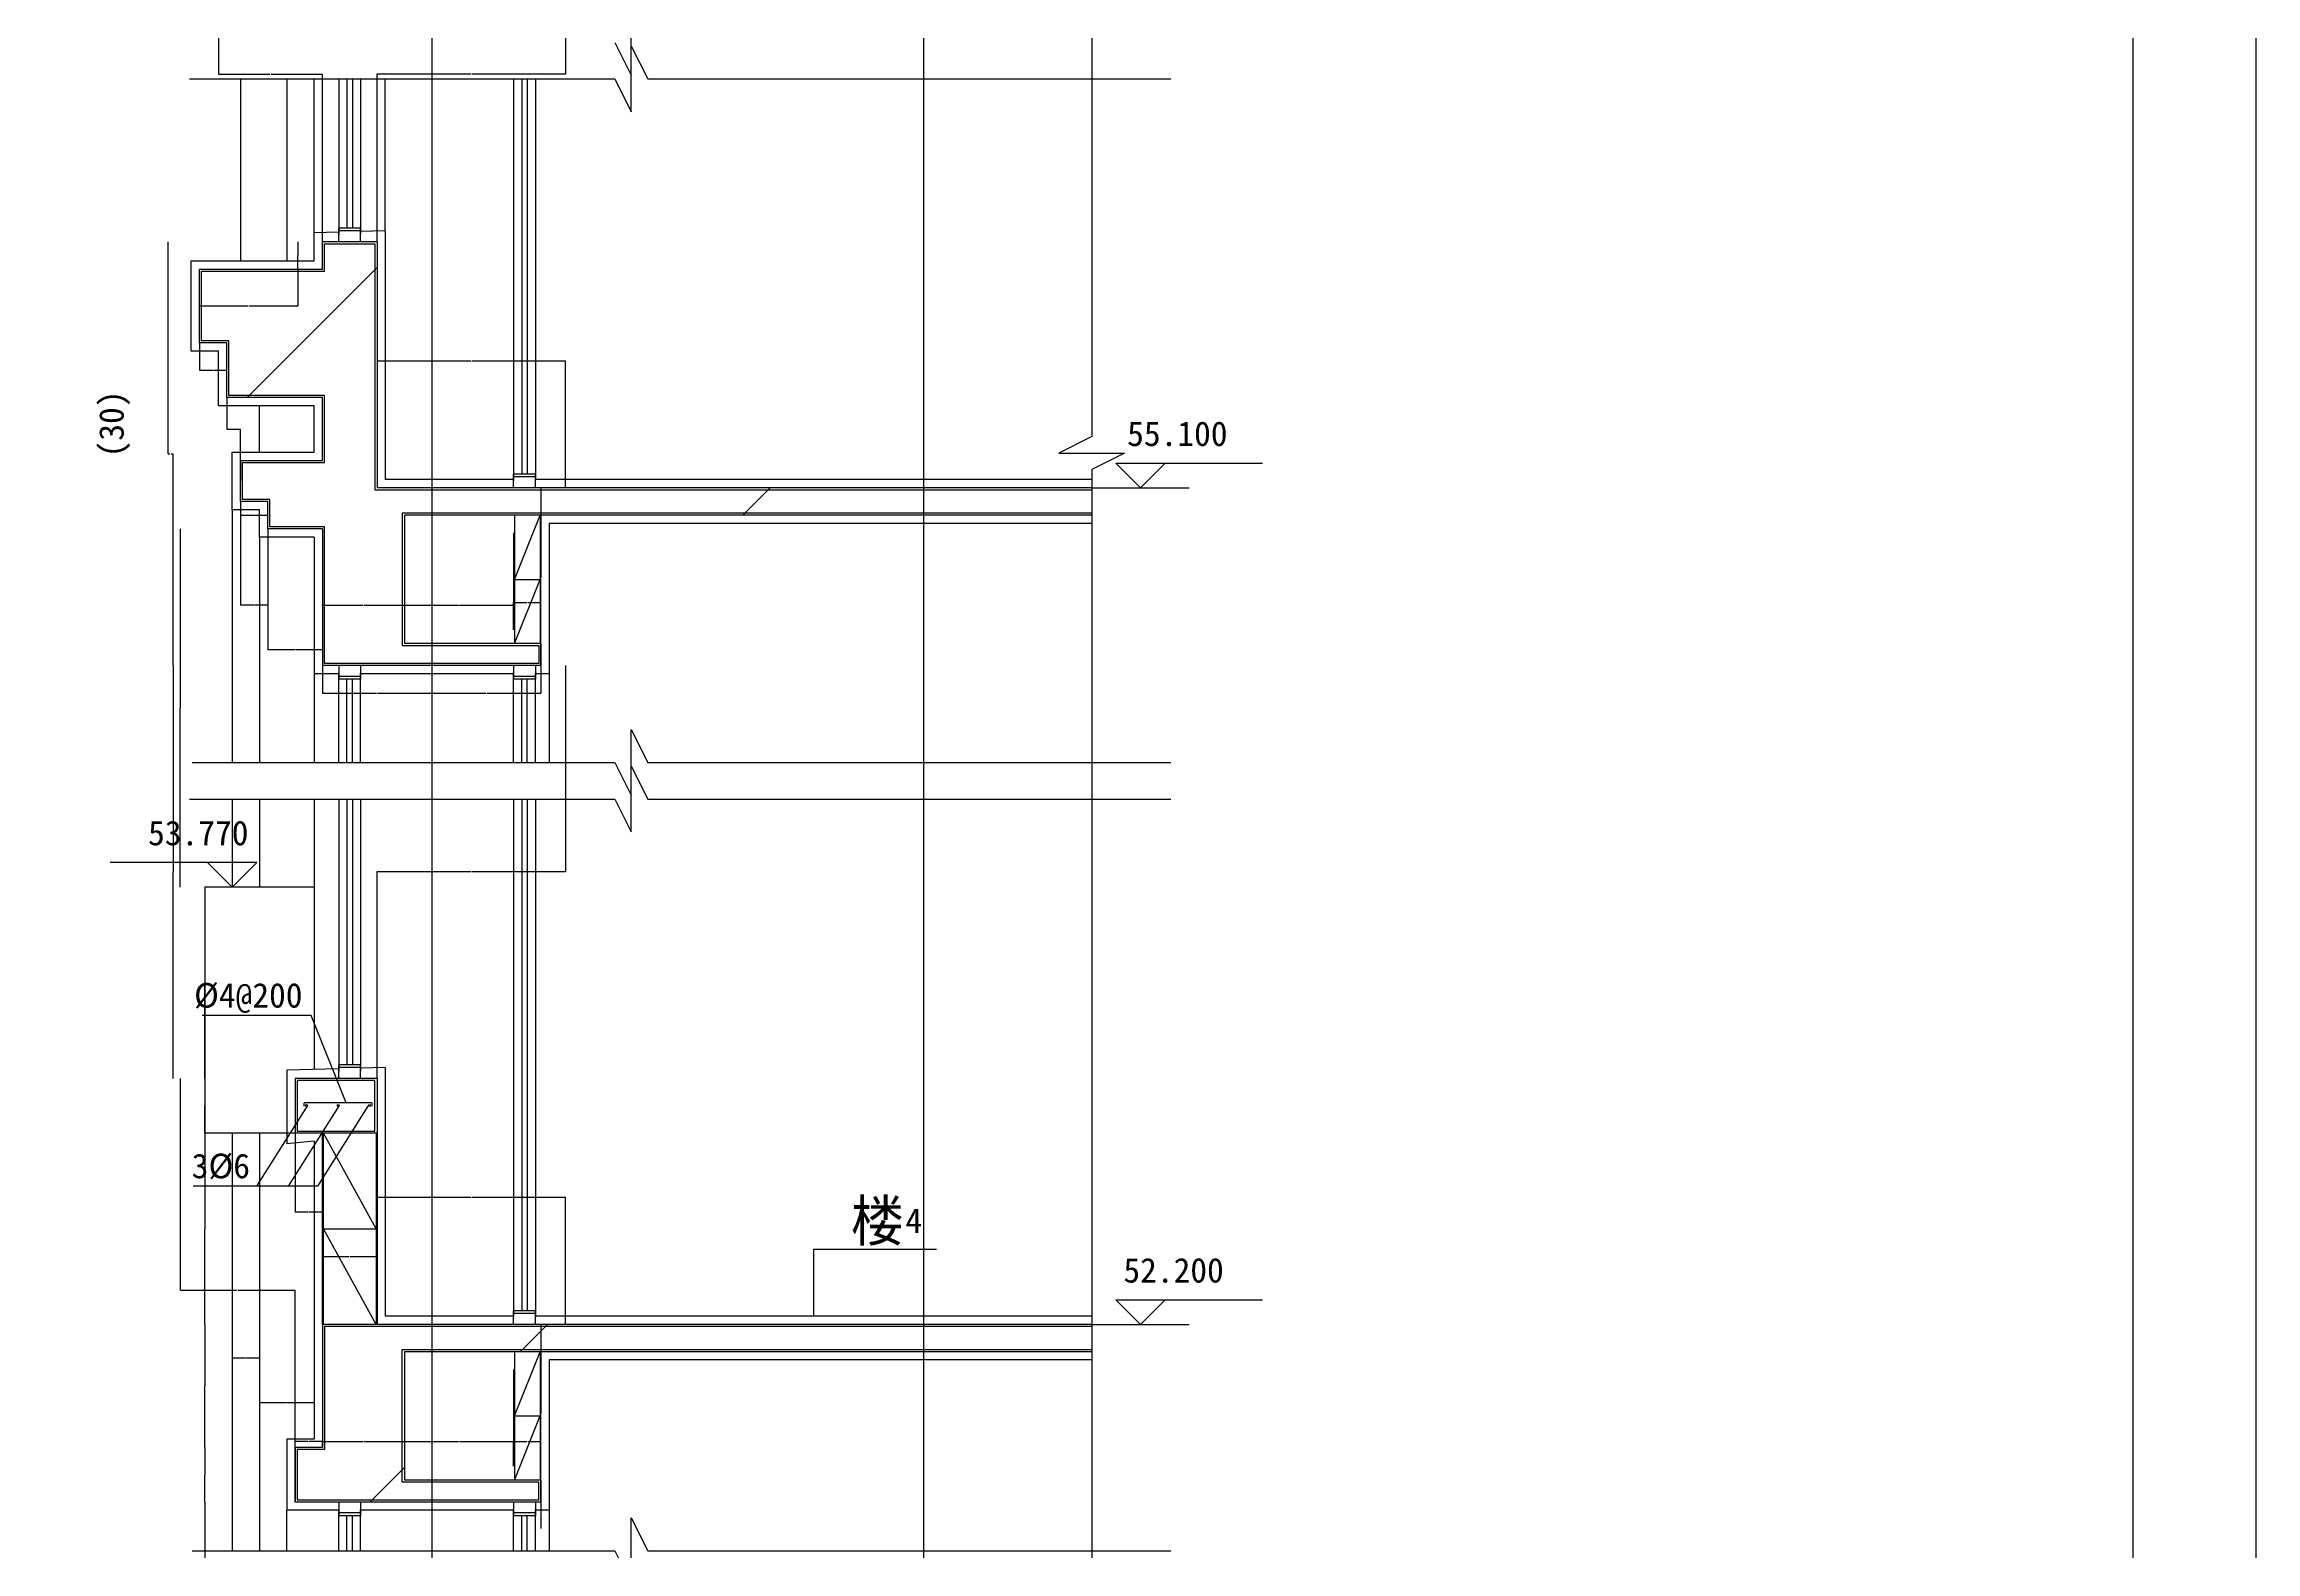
# Model space of a CAD drawing. Header units: metres. Extents: x -1000 to 40857, y 0 to 23917.
# Drawn here: x 32762 to 40857, y 11321 to 16837 of the extents above; entities that cross this region are included whole.
import ezdxf

# ---------------------------------------------------------------- set-up
doc = ezdxf.new("R2010")
doc.units = ezdxf.units.M
for name, color, linetype in [('HA', 43, 'Continuous'), ('PL', 4, 'Continuous'), ('PUB_DIM', 3, 'Continuous'), ('PUB_TEXT', 142, 'Continuous'), ('PUB_WALL', 255, 'Continuous'), ('STAIR', 2, 'Continuous'), ('WALL', 7, 'Continuous')]:
    doc.layers.add(name, color=color, linetype=linetype)
doc.dimstyles.get("Standard").update_dxf_attribs({"dimtxt": 2.5, "dimasz": 2.5, "dimexe": 1.25, "dimexo": 0.625, "dimtad": 1, "dimcen": 2.5, "dimazin": 3, "dimtfac": 1, "dimtmove": 0, "dimatfit": 3})
pattern_1 = [(45, (0, 0), (-1122.53, 1122.53), [])]

# ---------------------------------------------------------------- blocks, each defined once
blk = doc.blocks.new('*D187')
for p, q in [((33400.09, 17341.4), (33400.09, 16727.59)), ((33400.34, 16727.59), (33588.09, 16727.59)), ((33592.09, 16727.59), (33779.84, 16727.59)), ((33780.09, 16113.79), (33780.09, 16727.59))]:
    blk.add_line(p, q)
at = {"layer": 'Defpoints'}
for p in [(33400.09, 17341.4), (33400.09, 16727.59), (33780.09, 16113.79)]:
    blk.add_point(p, dxfattribs=at)
at = {"insert": (33590.09, 16727.59), "char_height": 1, "attachment_point": 5}
blk.add_mtext('1350', dxfattribs=at)
blk = doc.blocks.new('*D188')
for p, q in [((33690.09, 16113.79), (33690.09, 16063.79)), ((33689.84, 16063.79), (33689.59, 16063.79)), ((33690.09, 16013.79), (33690.09, 16063.79)), ((33690.09, 16063.79), (33690.09, 16063.79)), ((33690.34, 16063.79), (33690.59, 16063.79))]:
    blk.add_line(p, q)
at = {"layer": 'Defpoints'}
for p in [(33690.09, 16113.79), (33690.09, 16063.79), (33690.09, 16013.79)]:
    blk.add_point(p, dxfattribs=at)
at = {"insert": (33690.09, 16064.915), "char_height": 1, "attachment_point": 5}
blk.add_mtext('0', dxfattribs=at)
blk = doc.blocks.new('*D189')
for p, q in [((33690.09, 16013.79), (33690.09, 15878.79)), ((33508.59, 15878.79), (33329.84, 15878.79)), ((33330.09, 15743.79), (33330.09, 15878.79)), ((33690.34, 15878.79), (33511.59, 15878.79))]:
    blk.add_line(p, q)
at = {"layer": 'Defpoints'}
for p in [(33690.09, 16013.79), (33690.09, 15878.79), (33330.09, 15743.79)]:
    blk.add_point(p, dxfattribs=at)
at = {"insert": (33510.09, 15878.79), "char_height": 1, "attachment_point": 5}
blk.add_mtext('360', dxfattribs=at)
blk = doc.blocks.new('*D190')
for p, q in [((33330.09, 15743.79), (33330.09, 15643.79)), ((33330.34, 15643.79), (33378.59, 15643.79)), ((33381.59, 15643.79), (33429.84, 15643.79)), ((33430.09, 15543.79), (33430.09, 15643.79))]:
    blk.add_line(p, q)
at = {"layer": 'Defpoints'}
for p in [(33330.09, 15743.79), (33330.09, 15643.79), (33430.09, 15543.79)]:
    blk.add_point(p, dxfattribs=at)
at = {"insert": (33380.09, 15643.79), "char_height": 1, "attachment_point": 5}
blk.add_mtext('100', dxfattribs=at)
blk = doc.blocks.new('*D191')
for p, q in [((33430.09, 15543.79), (33430.09, 15428.79)), ((33430.34, 15428.79), (33454.09, 15428.79)), ((33456.09, 15428.79), (33479.84, 15428.79)), ((33480.09, 15313.79), (33480.09, 15428.79))]:
    blk.add_line(p, q)
at = {"layer": 'Defpoints'}
for p in [(33430.09, 15543.79), (33430.09, 15428.79), (33480.09, 15313.79)]:
    blk.add_point(p, dxfattribs=at)
at = {"insert": (33455.09, 15428.79), "char_height": 1, "attachment_point": 5}
blk.add_mtext('50', dxfattribs=at)
blk = doc.blocks.new('*D192')
for p, q in [((33480.09, 15313.79), (33480.09, 15238.79)), ((33479.84, 15238.79), (33479.59, 15238.79)), ((33480.09, 15163.79), (33480.09, 15238.79)), ((33480.09, 15238.79), (33480.09, 15238.79)), ((33480.34, 15238.79), (33480.59, 15238.79))]:
    blk.add_line(p, q)
at = {"layer": 'Defpoints'}
for p in [(33480.09, 15313.79), (33480.09, 15238.79), (33480.09, 15163.79)]:
    blk.add_point(p, dxfattribs=at)
at = {"insert": (33480.09, 15239.915), "char_height": 1, "attachment_point": 5}
blk.add_mtext('0', dxfattribs=at)
blk = doc.blocks.new('*D193')
for p, q in [((33480.09, 15163.79), (33480.09, 15113.79)), ((33480.34, 15113.79), (33528.59, 15113.79)), ((33531.59, 15113.79), (33579.84, 15113.79)), ((33580.09, 15063.79), (33580.09, 15113.79))]:
    blk.add_line(p, q)
at = {"layer": 'Defpoints'}
for p in [(33480.09, 15163.79), (33480.09, 15113.79), (33580.09, 15063.79)]:
    blk.add_point(p, dxfattribs=at)
at = {"insert": (33530.09, 15113.79), "char_height": 1, "attachment_point": 5}
blk.add_mtext('100', dxfattribs=at)
blk = doc.blocks.new('*D194')
for p, q in [((34580.09, 15213.79), (34580.09, 14886.43)), ((34579.84, 14886.43), (34579.59, 14886.43)), ((34580.09, 14563.79), (34580.09, 14886.43)), ((34580.09, 14886.43), (34580.09, 14886.43)), ((34580.34, 14886.43), (34580.59, 14886.43))]:
    blk.add_line(p, q)
at = {"layer": 'Defpoints'}
for p in [(34580.09, 15213.79), (34580.09, 14886.43), (34580.09, 14563.79)]:
    blk.add_point(p, dxfattribs=at)
at = {"insert": (34580.09, 14887.555), "char_height": 1, "attachment_point": 5}
blk.add_mtext('0', dxfattribs=at)
blk = doc.blocks.new('*D195')
for p, q in [((33580.09, 15063.79), (33580.09, 14621.39)), ((33780.09, 15063.79), (33780.09, 14621.39)), ((33678.59, 14621.39), (33579.84, 14621.39)), ((33780.34, 14621.39), (33681.59, 14621.39))]:
    blk.add_line(p, q)
at = {"layer": 'Defpoints'}
for p in [(33580.09, 15063.79), (33780.09, 15063.79), (33780.09, 14621.39)]:
    blk.add_point(p, dxfattribs=at)
at = {"insert": (33680.09, 14621.39), "char_height": 1, "attachment_point": 5}
blk.add_mtext('200', dxfattribs=at)
blk = doc.blocks.new('*D196')
for p, q in [((33480.09, 15163.79), (33480.09, 14784.79)), ((33580.09, 15063.79), (33580.09, 14784.79)), ((33528.59, 14784.79), (33479.84, 14784.79)), ((33580.34, 14784.79), (33531.59, 14784.79))]:
    blk.add_line(p, q)
at = {"layer": 'Defpoints'}
for p in [(33480.09, 15163.79), (33580.09, 15063.79), (33580.09, 14784.79)]:
    blk.add_point(p, dxfattribs=at)
at = {"insert": (33530.09, 14784.79), "char_height": 1, "attachment_point": 5}
blk.add_mtext('100', dxfattribs=at)
blk = doc.blocks.new('*D197')
for p, q in [((33780.09, 15063.79), (33780.09, 14784.79)), ((34080.09, 15063.79), (34080.09, 14784.79)), ((33780.34, 14784.79), (33928.59, 14784.79)), ((33931.59, 14784.79), (34079.84, 14784.79))]:
    blk.add_line(p, q)
at = {"layer": 'Defpoints'}
for p in [(33780.09, 15063.79), (34080.09, 15063.79), (33780.09, 14784.79)]:
    blk.add_point(p, dxfattribs=at)
at = {"insert": (33930.09, 14784.79), "char_height": 1, "attachment_point": 5}
blk.add_mtext('300', dxfattribs=at)
blk = doc.blocks.new('*D198')
for p, q in [((34080.09, 15049.24), (34080.09, 14784.79)), ((34480.09, 15049.24), (34480.09, 14784.79)), ((34080.34, 14784.79), (34278.59, 14784.79)), ((34281.59, 14784.79), (34479.84, 14784.79))]:
    blk.add_line(p, q)
at = {"layer": 'Defpoints'}
for p in [(34080.09, 15049.24), (34480.09, 15049.24), (34080.09, 14784.79)]:
    blk.add_point(p, dxfattribs=at)
at = {"insert": (34280.09, 14784.79), "char_height": 1, "attachment_point": 5}
blk.add_mtext('400', dxfattribs=at)
blk = doc.blocks.new('*D199')
for p, q in [((34480.09, 14694.79), (34480.09, 14794.01)), ((34480.34, 14794.01), (34528.59, 14794.01)), ((34531.59, 14794.01), (34579.84, 14794.01)), ((34580.09, 14694.79), (34580.09, 14794.01))]:
    blk.add_line(p, q)
at = {"layer": 'Defpoints'}
for p in [(34480.09, 14794.01), (34480.09, 14694.79), (34580.09, 14694.79)]:
    blk.add_point(p, dxfattribs=at)
at = {"insert": (34530.09, 14794.01), "char_height": 1, "attachment_point": 5}
blk.add_mtext('100', dxfattribs=at)
blk = doc.blocks.new('*D200')
for p, q in [((33780.09, 14563.79), (33780.09, 14462.31)), ((34180.09, 14563.79), (34180.09, 14462.31)), ((33780.34, 14462.31), (33978.59, 14462.31)), ((33981.59, 14462.31), (34179.84, 14462.31))]:
    blk.add_line(p, q)
at = {"layer": 'Defpoints'}
for p in [(33780.09, 14563.79), (34180.09, 14563.79), (33780.09, 14462.31)]:
    blk.add_point(p, dxfattribs=at)
at = {"insert": (33980.09, 14462.31), "char_height": 1, "attachment_point": 5}
blk.add_mtext('400', dxfattribs=at)
blk = doc.blocks.new('*D201')
for p, q in [((34180.09, 14563.79), (34180.09, 14462.31)), ((34580.09, 14563.79), (34580.09, 14462.31)), ((34180.34, 14462.31), (34378.59, 14462.31)), ((34381.59, 14462.31), (34579.84, 14462.31))]:
    blk.add_line(p, q)
at = {"layer": 'Defpoints'}
for p in [(34180.09, 14563.79), (34580.09, 14563.79), (34180.09, 14462.31)]:
    blk.add_point(p, dxfattribs=at)
at = {"insert": (34380.09, 14462.31), "char_height": 1, "attachment_point": 5}
blk.add_mtext('400', dxfattribs=at)
blk = doc.blocks.new('*D202')
for p, q in [((33350.09, 13052.85), (33350.09, 12952.85)), ((33349.84, 12952.85), (33349.59, 12952.85)), ((33350.09, 12852.85), (33350.09, 12952.85)), ((33350.09, 12952.85), (33350.09, 12952.85)), ((33350.34, 12952.85), (33350.59, 12952.85))]:
    blk.add_line(p, q)
at = {"layer": 'Defpoints'}
for p in [(33350.09, 13052.85), (33350.09, 12952.85), (33350.09, 12852.85)]:
    blk.add_point(p, dxfattribs=at)
at = {"insert": (33350.09, 12953.975), "char_height": 1, "attachment_point": 5}
blk.add_mtext('0', dxfattribs=at)
blk = doc.blocks.new('*D203')
for p, q in [((33350.09, 13752.85), (33350.09, 13402.85)), ((33349.84, 13402.85), (33349.59, 13402.85)), ((33350.09, 13052.85), (33350.09, 13402.85)), ((33350.09, 13402.85), (33350.09, 13402.85)), ((33350.34, 13402.85), (33350.59, 13402.85))]:
    blk.add_line(p, q)
at = {"layer": 'Defpoints'}
for p in [(33350.09, 13752.85), (33350.09, 13402.85), (33350.09, 13052.85)]:
    blk.add_point(p, dxfattribs=at)
at = {"insert": (33350.09, 13403.975), "char_height": 1, "attachment_point": 5}
blk.add_mtext('0', dxfattribs=at)
blk = doc.blocks.new('*D204')
for p, q in [((33260.09, 15063.79), (33260.09, 14408.32)), ((33259.84, 14408.32), (33259.59, 14408.32)), ((33260.09, 13752.85), (33260.09, 14408.32)), ((33260.09, 14408.32), (33260.09, 14408.32)), ((33260.34, 14408.32), (33260.59, 14408.32))]:
    blk.add_line(p, q)
at = {"layer": 'Defpoints'}
for p in [(33260.09, 15063.79), (33260.09, 14408.32), (33260.09, 13752.85)]:
    blk.add_point(p, dxfattribs=at)
at = {"insert": (33260.09, 14409.445), "char_height": 1, "attachment_point": 5}
blk.add_mtext('1150(1350)', dxfattribs=at)
blk = doc.blocks.new('*D205')
for p, q in [((33214.71, 16113.79), (33214.71, 15338.79)), ((33214.96, 15338.79), (33222.06, 15338.79)), ((33226.06, 15338.79), (33233.16, 15338.79)), ((33233.41, 14563.79), (33233.41, 15338.79))]:
    blk.add_line(p, q)
at = {"layer": 'Defpoints'}
for p in [(33214.71, 16113.79), (33214.71, 15338.79), (33233.41, 14563.79)]:
    blk.add_point(p, dxfattribs=at)
at = {"insert": (33224.06, 15338.79), "char_height": 1, "attachment_point": 5}
blk.add_mtext('18,7', dxfattribs=at)
blk = doc.blocks.new('*D206')
for p, q in [((33233.41, 14563.79), (33233.41, 13808.32)), ((33233.16, 13808.32), (33232.91, 13808.32)), ((33233.41, 13052.85), (33233.41, 13808.32)), ((33233.41, 13808.32), (33233.41, 13808.32)), ((33233.66, 13808.32), (33233.91, 13808.32))]:
    blk.add_line(p, q)
at = {"layer": 'Defpoints'}
for p in [(33233.41, 14563.79), (33233.41, 13808.32), (33233.41, 13052.85)]:
    blk.add_point(p, dxfattribs=at)
at = {"insert": (33233.41, 13809.445), "char_height": 1, "attachment_point": 5}
blk.add_mtext('1350', dxfattribs=at)
blk = doc.blocks.new('*D207')
for p, q in [((33260.09, 13052.85), (33260.09, 12277.85)), ((33260.34, 12277.85), (33468.59, 12277.85)), ((33471.59, 12277.85), (33679.84, 12277.85)), ((33680.09, 11502.85), (33680.09, 12277.85))]:
    blk.add_line(p, q)
at = {"layer": 'Defpoints'}
for p in [(33260.09, 13052.85), (33260.09, 12277.85), (33680.09, 11502.85)]:
    blk.add_point(p, dxfattribs=at)
at = {"insert": (33470.09, 12277.85), "char_height": 1, "attachment_point": 5}
blk.add_mtext('420', dxfattribs=at)
blk = doc.blocks.new('*D208')
for p, q in [((33350.09, 12852.85), (33350.09, 12502.85)), ((33349.84, 12502.85), (33349.59, 12502.85)), ((33350.09, 12152.85), (33350.09, 12502.85)), ((33350.09, 12502.85), (33350.09, 12502.85)), ((33350.34, 12502.85), (33350.59, 12502.85))]:
    blk.add_line(p, q)
at = {"layer": 'Defpoints'}
for p in [(33350.09, 12852.85), (33350.09, 12502.85), (33350.09, 12152.85)]:
    blk.add_point(p, dxfattribs=at)
at = {"insert": (33350.09, 12503.975), "char_height": 1, "attachment_point": 5}
blk.add_mtext('0', dxfattribs=at)
blk = doc.blocks.new('*D209')
for p, q in [((33350.09, 12152.85), (33350.09, 11927.85)), ((33349.84, 11927.85), (33349.59, 11927.85)), ((33350.09, 11702.85), (33350.09, 11927.85)), ((33350.09, 11927.85), (33350.09, 11927.85)), ((33350.34, 11927.85), (33350.59, 11927.85))]:
    blk.add_line(p, q)
at = {"layer": 'Defpoints'}
for p in [(33350.09, 12152.85), (33350.09, 11927.85), (33350.09, 11702.85)]:
    blk.add_point(p, dxfattribs=at)
at = {"insert": (33350.09, 11928.975), "char_height": 1, "attachment_point": 5}
blk.add_mtext('0', dxfattribs=at)
blk = doc.blocks.new('*D210')
for p, q in [((33350.09, 11702.85), (33350.09, 11602.85)), ((33349.84, 11602.85), (33349.59, 11602.85)), ((33350.09, 11502.85), (33350.09, 11602.85)), ((33350.09, 11602.85), (33350.09, 11602.85)), ((33350.34, 11602.85), (33350.59, 11602.85))]:
    blk.add_line(p, q)
at = {"layer": 'Defpoints'}
for p in [(33350.09, 11702.85), (33350.09, 11602.85), (33350.09, 11502.85)]:
    blk.add_point(p, dxfattribs=at)
at = {"insert": (33350.09, 11603.975), "char_height": 1, "attachment_point": 5}
blk.add_mtext('0', dxfattribs=at)
blk = doc.blocks.new('*D211')
for p, q in [((33550.09, 12308.18), (33550.09, 11865.78)), ((33750.09, 12308.18), (33750.09, 11865.78)), ((33648.59, 11865.78), (33549.84, 11865.78)), ((33750.34, 11865.78), (33651.59, 11865.78))]:
    blk.add_line(p, q)
at = {"layer": 'Defpoints'}
for p in [(33550.09, 12308.18), (33750.09, 12308.18), (33750.09, 11865.78)]:
    blk.add_point(p, dxfattribs=at)
at = {"insert": (33650.09, 11865.78), "char_height": 1, "attachment_point": 5}
blk.add_mtext('200', dxfattribs=at)
blk = doc.blocks.new('*D212')
for p, q in [((33450.09, 12408.18), (33450.09, 12029.18)), ((33550.09, 12308.18), (33550.09, 12029.18)), ((33498.59, 12029.18), (33449.84, 12029.18)), ((33550.34, 12029.18), (33501.59, 12029.18))]:
    blk.add_line(p, q)
at = {"layer": 'Defpoints'}
for p in [(33450.09, 12408.18), (33550.09, 12308.18), (33550.09, 12029.18)]:
    blk.add_point(p, dxfattribs=at)
at = {"insert": (33500.09, 12029.18), "char_height": 1, "attachment_point": 5}
blk.add_mtext('100', dxfattribs=at)
blk = doc.blocks.new('*D213')
for p, q in [((33780.09, 12002.85), (33780.09, 11723.85)), ((34080.09, 12002.85), (34080.09, 11723.85)), ((33780.34, 11723.85), (33928.59, 11723.85)), ((33931.59, 11723.85), (34079.84, 11723.85))]:
    blk.add_line(p, q)
at = {"layer": 'Defpoints'}
for p in [(33780.09, 12002.85), (34080.09, 12002.85), (33780.09, 11723.85)]:
    blk.add_point(p, dxfattribs=at)
at = {"insert": (33930.09, 11723.85), "char_height": 1, "attachment_point": 5}
blk.add_mtext('300', dxfattribs=at)
blk = doc.blocks.new('*D214')
for p, q in [((34080.09, 11988.3), (34080.09, 11723.85)), ((34480.09, 11988.3), (34480.09, 11723.85)), ((34080.34, 11723.85), (34278.59, 11723.85)), ((34281.59, 11723.85), (34479.84, 11723.85))]:
    blk.add_line(p, q)
at = {"layer": 'Defpoints'}
for p in [(34080.09, 11988.3), (34480.09, 11988.3), (34080.09, 11723.85)]:
    blk.add_point(p, dxfattribs=at)
at = {"insert": (34280.09, 11723.85), "char_height": 1, "attachment_point": 5}
blk.add_mtext('400', dxfattribs=at)
blk = doc.blocks.new('*D215')
for p, q in [((34480.09, 11633.85), (34480.09, 11724.23)), ((34480.34, 11724.23), (34528.59, 11724.23)), ((34531.59, 11724.23), (34579.84, 11724.23)), ((34580.09, 11633.85), (34580.09, 11724.23))]:
    blk.add_line(p, q)
at = {"layer": 'Defpoints'}
for p in [(34480.09, 11724.23), (34480.09, 11633.85), (34580.09, 11633.85)]:
    blk.add_point(p, dxfattribs=at)
at = {"insert": (34530.09, 11724.23), "char_height": 1, "attachment_point": 5}
blk.add_mtext('100', dxfattribs=at)
blk = doc.blocks.new('*D216')
for p, q in [((33680.09, 12942.85), (33680.09, 12563.85)), ((33780.09, 12842.85), (33780.09, 12563.85)), ((33728.59, 12563.85), (33679.84, 12563.85)), ((33780.34, 12563.85), (33731.59, 12563.85))]:
    blk.add_line(p, q)
at = {"layer": 'Defpoints'}
for p in [(33680.09, 12942.85), (33780.09, 12842.85), (33780.09, 12563.85)]:
    blk.add_point(p, dxfattribs=at)
at = {"insert": (33730.09, 12563.85), "char_height": 1, "attachment_point": 5}
blk.add_mtext('100', dxfattribs=at)
blk = doc.blocks.new('*D217')
for p, q in [((33780.09, 12842.85), (33780.09, 12400.45)), ((33980.09, 12842.85), (33980.09, 12400.45)), ((33878.59, 12400.45), (33779.84, 12400.45)), ((33980.34, 12400.45), (33881.59, 12400.45))]:
    blk.add_line(p, q)
at = {"layer": 'Defpoints'}
for p in [(33780.09, 12842.85), (33980.09, 12842.85), (33980.09, 12400.45)]:
    blk.add_point(p, dxfattribs=at)
at = {"insert": (33880.09, 12400.45), "char_height": 1, "attachment_point": 5}
blk.add_mtext('200', dxfattribs=at)
blk = doc.blocks.new('*D222')
for p, q in [((33350.09, 11502.85), (33350.09, 11038.16)), ((33349.84, 11038.16), (33349.59, 11038.16)), ((33350.09, 10573.48), (33350.09, 11038.16)), ((33350.09, 11038.16), (33350.09, 11038.16)), ((33350.34, 11038.16), (33350.59, 11038.16))]:
    blk.add_line(p, q)
at = {"layer": 'Defpoints'}
for p in [(33350.09, 11502.85), (33350.09, 11038.16), (33350.09, 10573.48)]:
    blk.add_point(p, dxfattribs=at)
at = {"insert": (33350.09, 11039.285), "char_height": 1, "attachment_point": 5}
blk.add_mtext('1350', dxfattribs=at)
blk = doc.blocks.new('*D231')
for p, q in [((33728.59, 11723.85), (33679.84, 11723.85)), ((33680.09, 11702.85), (33680.09, 11723.85)), ((33780.34, 11723.85), (33731.59, 11723.85)), ((33780.09, 11702.85), (33780.09, 11723.85))]:
    blk.add_line(p, q)
at = {"layer": 'Defpoints'}
for p in [(33680.09, 11702.85), (33780.09, 11723.85), (33780.09, 11702.85)]:
    blk.add_point(p, dxfattribs=at)
at = {"insert": (33730.09, 11723.85), "char_height": 1, "attachment_point": 5}
blk.add_mtext('100', dxfattribs=at)
blk = doc.blocks.new('*D233')
for p, q in [((34670.09, 17341.4), (34670.09, 16727.59)), ((34323.09, 16727.59), (33979.84, 16727.59)), ((33980.09, 16113.79), (33980.09, 16727.59)), ((34670.34, 16727.59), (34327.09, 16727.59))]:
    blk.add_line(p, q)
at = {"layer": 'Defpoints'}
for p in [(34670.09, 17341.4), (34670.09, 16727.59), (33980.09, 16113.79)]:
    blk.add_point(p, dxfattribs=at)
at = {"insert": (34325.09, 16727.59), "char_height": 1, "attachment_point": 5}
blk.add_mtext('1350', dxfattribs=at)
blk = doc.blocks.new('*D234')
for p, q in [((33980.09, 16113.79), (33980.09, 15678.79)), ((33980.34, 15678.79), (34323.59, 15678.79)), ((34326.59, 15678.79), (34669.84, 15678.79)), ((34670.09, 15243.79), (34670.09, 15678.79))]:
    blk.add_line(p, q)
at = {"layer": 'Defpoints'}
for p in [(33980.09, 16113.79), (33980.09, 15678.79), (34670.09, 15243.79)]:
    blk.add_point(p, dxfattribs=at)
at = {"insert": (34325.09, 15678.79), "char_height": 1, "attachment_point": 5}
blk.add_mtext('690', dxfattribs=at)
blk = doc.blocks.new('*D235')
for p, q in [((34669.84, 15332.66), (34669.59, 15332.66)), ((34670.09, 15243.79), (34670.09, 15332.66)), ((34670.09, 15213.79), (34670.09, 15332.66)), ((34670.09, 15332.66), (34670.09, 15332.66)), ((34670.34, 15332.66), (34670.59, 15332.66))]:
    blk.add_line(p, q)
at = {"layer": 'Defpoints'}
for p in [(34670.09, 15332.66), (34670.09, 15243.79), (34670.09, 15213.79)]:
    blk.add_point(p, dxfattribs=at)
at = {"insert": (34670.09, 15333.785), "char_height": 1, "attachment_point": 5}
blk.add_mtext('0', dxfattribs=at)
blk = doc.blocks.new('*D236')
for p, q in [((34670.09, 14563.79), (34670.09, 13808.32)), ((34323.09, 13808.32), (33979.84, 13808.32)), ((33980.09, 13052.85), (33980.09, 13808.32)), ((34670.34, 13808.32), (34327.09, 13808.32))]:
    blk.add_line(p, q)
at = {"layer": 'Defpoints'}
for p in [(34670.09, 14563.79), (34670.09, 13808.32), (33980.09, 13052.85)]:
    blk.add_point(p, dxfattribs=at)
at = {"insert": (34325.09, 13808.32), "char_height": 1, "attachment_point": 5}
blk.add_mtext('1350', dxfattribs=at)
blk = doc.blocks.new('*D237')
for p, q in [((33980.09, 13052.85), (33980.09, 12617.85)), ((33980.34, 12617.85), (34323.59, 12617.85)), ((34326.59, 12617.85), (34669.84, 12617.85)), ((34670.09, 12182.85), (34670.09, 12617.85))]:
    blk.add_line(p, q)
at = {"layer": 'Defpoints'}
for p in [(33980.09, 13052.85), (33980.09, 12617.85), (34670.09, 12182.85)]:
    blk.add_point(p, dxfattribs=at)
at = {"insert": (34325.09, 12617.85), "char_height": 1, "attachment_point": 5}
blk.add_mtext('690', dxfattribs=at)
blk = doc.blocks.new('*D238')
for p, q in [((34669.84, 12281.85), (34669.59, 12281.85)), ((34670.09, 12182.85), (34670.09, 12281.85)), ((34670.09, 12152.85), (34670.09, 12281.85)), ((34670.09, 12281.85), (34670.09, 12281.85)), ((34670.34, 12281.85), (34670.59, 12281.85))]:
    blk.add_line(p, q)
at = {"layer": 'Defpoints'}
for p in [(34670.09, 12281.85), (34670.09, 12182.85), (34670.09, 12152.85)]:
    blk.add_point(p, dxfattribs=at)
at = {"insert": (34670.09, 12282.975), "char_height": 1, "attachment_point": 5}
blk.add_mtext('0', dxfattribs=at)
blk = doc.blocks.new('*D239')
for p, q in [((34580.09, 12152.85), (34580.09, 11826.53)), ((34579.84, 11826.53), (34579.59, 11826.53)), ((34580.09, 11502.85), (34580.09, 11826.53)), ((34580.09, 11826.53), (34580.09, 11826.53)), ((34580.34, 11826.53), (34580.59, 11826.53))]:
    blk.add_line(p, q)
at = {"layer": 'Defpoints'}
for p in [(34580.09, 12152.85), (34580.09, 11826.53), (34580.09, 11502.85)]:
    blk.add_point(p, dxfattribs=at)
at = {"insert": (34580.09, 11827.655), "char_height": 1, "attachment_point": 5}
blk.add_mtext('0', dxfattribs=at)
blk = doc.blocks.new('*D240')
for p, q in [((34580.09, 11582.85), (34580.09, 11405.74)), ((34580.09, 11502.85), (34580.09, 11405.74)), ((34579.84, 11405.74), (34579.59, 11405.74)), ((34580.09, 11405.74), (34580.09, 11405.74)), ((34580.34, 11405.74), (34580.59, 11405.74))]:
    blk.add_line(p, q)
at = {"layer": 'Defpoints'}
for p in [(34580.09, 11582.85), (34580.09, 11502.85), (34580.09, 11405.74)]:
    blk.add_point(p, dxfattribs=at)
at = {"insert": (34580.09, 11406.865), "char_height": 1, "attachment_point": 5}
blk.add_mtext('0', dxfattribs=at)

msp = doc.modelspace()

# ---------------------------------------------------------------- hatches: boundary and pattern name
at = {"layer": 'HA'}
h = msp.add_hatch(dxfattribs=at)
h.set_pattern_fill('AN31C', scale=500)
h.set_pattern_definition(pattern_1)
h.paths.add_polyline_path([(33780.09, 15313.79), (33480.09, 15313.79), (33480.09, 15163.79), (33580.09, 15163.79), (33580.09, 15063.79), (33780.09, 15063.79), (33780.09, 14563.79), (34180.09, 14563.79), (34180.09, 14643.79), (34080.09, 14643.79), (34080.09, 15113.79), (34180.09, 15113.79), (34180.09, 15213.79), (33980.09, 15213.79), (33980.09, 16113.79), (33780.09, 16113.79), (33780.09, 16013.79), (33330.09, 16013.79), (33330.09, 15743.79), (33430.09, 15743.79), (33430.09, 15543.79), (33780.09, 15543.79)])
h.paths.add_polyline_path([(35980.09, 15113.79), (35980.09, 15213.79), (34180.09, 15213.79), (34180.09, 15113.79)])
h.paths.add_polyline_path([(36596.1, 15113.79), (36596.1, 15213.79), (35980.09, 15213.79), (35980.09, 15113.79)])
h.paths.add_polyline_path([(34580.09, 14563.79), (34580.09, 14643.79), (34180.09, 14643.79), (34180.09, 14563.79)])
h = msp.add_hatch(dxfattribs=at)
h.set_pattern_fill('AN31C', scale=500)
h.set_pattern_definition(pattern_1)
h.paths.add_polyline_path([(33680.09, 12852.85), (33777.16, 12852.85), (33838.89, 12950.17, -0.55), (33833.9, 12953.34, -1), (33840.9, 12953.34, -0.29), (33838.89, 12950.17), (33777.16, 12852.85), (33980.09, 12852.85), (33980.09, 13052.85), (33831.35, 13052.85), (33867.4, 12962.89), (33962.4, 12962.89), (33962.4, 12960.89, 0.41), (33960.4, 12962.89), (33712.4, 12962.89), (33712.4, 12960.89, -0.41), (33714.4, 12962.89), (33867.4, 12962.89), (33831.35, 13052.85), (33680.09, 13052.85)])
h = msp.add_hatch(dxfattribs=at)
h.set_pattern_fill('AN31C', scale=500)
h.set_pattern_definition(pattern_1)
h.paths.add_polyline_path([(34080.09, 12052.85), (34180.09, 12052.85), (34180.09, 12152.85), (33780.09, 12152.85), (33780.09, 11702.85), (33680.09, 11702.85), (33680.09, 11502.85), (34180.09, 11502.85), (34180.09, 11582.85), (34080.09, 11582.85)])
h.paths.add_polyline_path([(34180.09, 12152.85), (34180.09, 12052.85), (35980.09, 12052.85), (35980.09, 12152.85)])
h.paths.add_polyline_path([(34180.09, 11582.85), (34180.09, 11502.85), (34580.09, 11502.85), (34580.09, 11582.85)])
h.paths.add_polyline_path([(35980.09, 12152.85), (35980.09, 12052.85), (36596.1, 12052.85), (36596.1, 12152.85)])

# ---------------------------------------------------------------- linework, layer by layer
for p, q in [((33840.09, 16709.99), (33840.09, 16140.22)), ((33870.09, 16709.99), (33870.09, 16163.79)), ((33890.09, 16709.99), (33890.09, 16163.79)), ((33920.09, 16709.99), (33920.09, 16142.6)), ((34480.09, 16709.99), (34480.09, 15240.22)), ((34510.09, 16709.99), (34510.09, 15263.79)), ((34530.09, 16709.99), (34530.09, 15263.79)), ((34560.09, 16709.99), (34560.09, 15242.6)), ((33840.09, 16149.07), (33750.09, 16146.57)), ((33920.09, 16163.79), (33840.09, 16163.79)), ((33840.09, 16113.79), (33840.09, 16163.79)), ((33920.09, 16153.79), (33840.09, 16153.79)), ((33920.09, 16113.79), (33920.09, 16163.79)), ((34010.09, 16153.79), (33920.09, 16151.29)), ((34010.09, 16153.79), (34010.09, 15243.79)), ((34480.09, 15243.79), (34010.09, 15243.79)), ((34480.09, 15213.79), (34480.09, 15263.79)), ((34560.09, 15263.79), (34480.09, 15263.79)), ((34560.09, 15253.79), (34480.09, 15253.79)), ((34560.09, 15213.79), (34560.09, 15263.79)), ((36596.1, 15243.79), (34560.09, 15243.79)), ((33550.09, 15033.79), (33550.09, 15133.79)), ((34483.59, 14878.79), (34576.59, 15113.79)), ((36596.1, 15083.79), (34610.09, 15083.79)), ((34610.09, 15083.79), (34610.09, 14208.99)), ((33750.09, 15033.79), (33750.09, 14533.79)), ((34483.59, 14878.79), (34576.59, 14878.79)), ((34483.59, 14643.79), (34576.59, 14878.79)), ((33840.09, 14533.79), (33750.09, 14533.79)), ((33840.09, 14563.79), (33840.09, 14513.79)), ((33840.09, 14208.99), (33840.09, 14537.37)), ((33920.09, 14523.79), (33840.09, 14523.79)), ((33920.09, 14513.79), (33840.09, 14513.79)), ((33870.09, 14208.99), (33870.09, 14513.79)), ((33890.09, 14208.99), (33890.09, 14513.79)), ((33920.09, 14563.79), (33920.09, 14513.79)), ((33920.09, 14208.99), (33920.09, 14534.98)), ((34480.09, 14533.79), (33920.09, 14533.79)), ((34480.09, 14563.79), (34480.09, 14513.79)), ((34480.09, 14208.99), (34480.09, 14537.37)), ((34560.09, 14523.79), (34480.09, 14523.79)), ((34560.09, 14513.79), (34480.09, 14513.79)), ((34510.09, 14208.99), (34510.09, 14513.79)), ((34530.09, 14208.99), (34530.09, 14513.79)), ((34560.09, 14563.79), (34560.09, 14513.79)), ((34560.09, 14208.99), (34560.09, 14534.98)), ((34610.09, 14533.79), (34560.09, 14533.79)), ((33840.09, 14075.17), (33840.09, 13079.28)), ((33870.09, 14075.17), (33870.09, 13102.85)), ((33890.09, 14075.17), (33890.09, 13102.85)), ((33920.09, 14075.17), (33920.09, 13081.66)), ((34480.09, 14075.17), (34480.09, 12179.28)), ((34510.09, 14075.17), (34510.09, 12202.85)), ((34530.09, 14075.17), (34530.09, 12202.85)), ((34560.09, 14075.17), (34560.09, 12181.66)), ((33840.09, 13088.13), (33650.09, 13082.85)), ((33650.09, 13082.85), (33650.09, 12812.85)), ((33840.09, 13052.85), (33840.09, 13102.85)), ((33920.09, 13102.85), (33840.09, 13102.85)), ((33920.09, 13092.85), (33840.09, 13092.85)), ((33920.09, 13052.85), (33920.09, 13102.85)), ((34010.09, 13092.85), (33920.09, 13090.35)), ((34010.09, 13092.85), (34010.09, 12182.85)), ((33750.09, 12822.85), (33650.09, 12812.85)), ((33750.09, 12822.85), (33750.09, 11732.85)), ((33780.09, 12152.85), (33780.09, 12852.85)), ((33976.59, 12502.85), (33783.59, 12852.85)), ((33980.09, 12852.85), (33980.09, 12152.85)), ((33783.59, 12502.85), (33976.59, 12502.85)), ((33976.59, 12152.85), (33783.59, 12502.85)), ((35578.1, 12428.57), (35578.1, 12182.85)), ((34480.09, 12182.85), (34010.09, 12182.85)), ((34560.09, 12202.85), (34480.09, 12202.85)), ((34480.09, 12152.85), (34480.09, 12202.85)), ((34560.09, 12192.85), (34480.09, 12192.85)), ((34560.09, 12152.85), (34560.09, 12202.85)), ((36596.1, 12182.85), (34560.09, 12182.85)), ((34483.59, 11817.85), (34576.59, 12052.85)), ((36596.1, 12022.85), (34610.09, 12022.85)), ((34610.09, 12022.85), (34610.09, 11324.59)), ((34483.59, 11582.85), (34576.59, 11817.85)), ((34483.59, 11817.85), (34576.59, 11817.85)), ((33750.09, 11732.85), (33650.09, 11732.85)), ((33650.09, 11732.85), (33650.09, 11472.85)), ((33840.09, 11502.85), (33840.09, 11452.85)), ((33920.09, 11502.85), (33920.09, 11452.85)), ((34480.09, 11502.85), (34480.09, 11452.85)), ((34560.09, 11502.85), (34560.09, 11452.85)), ((33840.09, 11472.85), (33650.09, 11472.85)), ((33840.09, 11324.59), (33840.09, 11476.42)), ((33920.09, 11462.85), (33840.09, 11462.85)), ((33920.09, 11452.85), (33840.09, 11452.85)), ((33870.09, 11324.59), (33870.09, 11452.85)), ((33890.09, 11324.59), (33890.09, 11452.85)), ((33920.09, 11324.59), (33920.09, 11474.04)), ((34480.09, 11472.85), (33920.09, 11472.85)), ((34480.09, 11324.59), (34480.09, 11476.42)), ((34560.09, 11462.85), (34480.09, 11462.85)), ((34560.09, 11452.85), (34480.09, 11452.85)), ((34510.09, 11324.59), (34510.09, 11452.85)), ((34530.09, 11324.59), (34530.09, 11452.85)), ((34560.09, 11324.59), (34560.09, 11474.04)), ((34610.09, 11472.85), (34560.09, 11472.85))]:
    msp.add_line(p, q)
for points in [[(27491.78, 23917.08), (40856.78, 23917.08), (40856.78, 5017.08), (27491.78, 5017.08)], [(27941.78, 22792.08), (40406.78, 22792.08), (40406.78, 5467.08), (27941.78, 5467.08)]]:
    msp.add_lwpolyline(points, close=True)
for points in [[(40406.78, 22792.08), (40406.78, 5467.08), (27941.78, 5467.08), (27941.78, 22792.08), (40406.78, 22792.08)], [(33750.09, 15033.79), (33550.09, 15033.79), (33550.09, 15133.79), (33450.09, 15133.79), (33450.09, 15343.79), (33750.09, 15343.79), (33750.09, 15513.79), (33400.09, 15513.79), (33400.09, 15713.79), (33300.09, 15713.79), (33300.09, 16043.79), (33750.09, 16043.79), (33750.09, 16146.57)], [(34483.59, 15113.79), (34483.59, 14643.79)], [(34576.59, 15113.79), (34576.59, 14643.79)], [(33783.59, 12152.85), (33783.59, 12852.85)], [(33976.59, 12852.85), (33976.59, 12152.85)], [(34483.59, 12052.85), (34483.59, 11582.85)], [(34576.59, 12052.85), (34576.59, 11582.85)]]:
    msp.add_lwpolyline(points)
for p, q in [((34180.09, 22153.85), (34180.09, 7721.84)), ((35980.09, 22153.85), (35980.09, 7721.84)), ((33480.09, 16709.99), (33480.09, 16043.79)), ((33650.09, 16709.99), (33650.09, 16043.79)), ((33750.09, 16146.57), (33750.09, 16709.99)), ((34010.09, 16153.79), (34010.09, 16709.99)), ((33550.09, 15343.79), (33550.09, 15513.79)), ((33450.09, 15133.79), (33450.09, 14208.99)), ((33550.09, 15033.79), (33550.09, 14208.99)), ((33750.09, 14533.79), (33750.09, 14208.99)), ((33450.09, 14075.17), (33450.09, 13752.85)), ((33550.09, 14075.17), (33550.09, 13752.85)), ((33750.09, 14075.17), (33750.09, 13085.63)), ((33750.09, 13752.85), (33350.09, 13752.85)), ((33350.09, 13752.85), (33350.09, 12852.85)), ((33680.09, 12852.85), (33350.09, 12852.85)), ((33450.09, 12852.85), (33450.09, 11324.59)), ((33550.09, 12852.85), (33550.09, 11324.59)), ((33650.09, 11324.59), (33650.09, 11472.85))]:
    msp.add_line(p, q, dxfattribs=at)
at = {"layer": 'PL'}
msp.add_lwpolyline([(33962.4, 12951.79), (33962.4, 12960.89, 0.41), (33960.4, 12962.89), (33714.4, 12962.89, 0.41), (33712.4, 12960.89), (33712.4, 12951.79)], format="xyb", dxfattribs=at)
for points in [[(33725.59, 12953.34, -1), (33718.59, 12953.34, -1)], [(33840.9, 12953.34, -1), (33833.9, 12953.34, -1)], [(33956.21, 12953.34, -1), (33949.21, 12953.34, -1)]]:
    msp.add_lwpolyline(points, format="xyb", close=True, dxfattribs=at)
at = {"layer": 'PUB_DIM'}
for p, q in [((36684.39, 15303.79), (36864.39, 15303.79)), ((36774.39, 15213.79), (36684.39, 15303.79)), ((36864.39, 15303.79), (36774.39, 15213.79)), ((36864.39, 15303.79), (37220.96, 15303.79)), ((36596.1, 15213.79), (36952.67, 15213.79)), ((33360.09, 13842.85), (33003.52, 13842.85)), ((33360.09, 13842.85), (33450.09, 13752.85)), ((33540.09, 13842.85), (33360.09, 13842.85)), ((33450.09, 13752.85), (33540.09, 13842.85)), ((36684.39, 12242.85), (36864.39, 12242.85)), ((36774.39, 12152.85), (36684.39, 12242.85)), ((36864.39, 12242.85), (36774.39, 12152.85)), ((36864.39, 12242.85), (37220.96, 12242.85)), ((36596.1, 12152.85), (36952.67, 12152.85))]:
    msp.add_line(p, q, dxfattribs=at)
at = {"layer": 'PUB_TEXT'}
for p, q in [((33738.88, 13283.58), (33340.26, 13283.58)), ((33867.4, 12962.89), (33738.88, 13283.58)), ((33725.59, 12953.23), (33539.11, 12659.14)), ((33840.9, 12953.34), (33654.29, 12659.14)), ((33946.58, 12951.49), (33762.15, 12659.14)), ((33762.15, 12659.14), (33307.6, 12659.14)), ((35578.1, 12428.57), (36027.91, 12428.57))]:
    msp.add_line(p, q, dxfattribs=at)
at = {"layer": 'PUB_WALL'}
for p, q in [((33780.09, 16013.79), (33780.09, 16113.79)), ((33980.09, 16113.79), (33780.09, 16113.79)), ((33980.09, 16113.79), (33980.09, 15213.79)), ((33330.09, 16013.79), (33780.09, 16013.79)), ((33330.09, 15743.79), (33330.09, 16013.79)), ((33430.09, 15743.79), (33330.09, 15743.79)), ((33430.09, 15543.79), (33430.09, 15743.79)), ((33780.09, 15543.79), (33430.09, 15543.79)), ((33780.09, 15313.79), (33780.09, 15543.79)), ((33480.09, 15313.79), (33780.09, 15313.79)), ((33480.09, 15163.79), (33480.09, 15313.79)), ((33580.09, 15163.79), (33480.09, 15163.79)), ((33580.09, 15063.79), (33580.09, 15163.79)), ((36596.1, 15213.79), (33980.09, 15213.79)), ((33780.09, 15063.79), (33580.09, 15063.79)), ((33780.09, 15063.79), (33780.09, 14563.79)), ((34080.09, 15113.79), (34080.09, 14643.79)), ((36596.1, 15113.79), (34080.09, 15113.79)), ((34580.09, 14643.79), (34080.09, 14643.79)), ((34580.09, 14643.79), (34580.09, 14563.79)), ((34580.09, 14563.79), (33780.09, 14563.79)), ((33680.09, 13052.85), (33680.09, 12852.85)), ((33980.09, 13052.85), (33680.09, 13052.85)), ((33980.09, 13052.85), (33980.09, 12852.85)), ((33980.09, 12852.85), (33680.09, 12852.85)), ((33780.09, 12152.85), (33780.09, 11702.85)), ((36596.1, 12152.85), (33780.09, 12152.85)), ((34080.09, 12052.85), (34080.09, 11582.85)), ((36596.1, 12052.85), (34080.09, 12052.85)), ((33780.09, 11702.85), (33680.09, 11702.85)), ((33680.09, 11702.85), (33680.09, 11502.85)), ((34580.09, 11582.85), (34080.09, 11582.85)), ((34580.09, 11582.85), (34580.09, 11502.85)), ((34580.09, 11502.85), (33680.09, 11502.85))]:
    msp.add_line(p, q, dxfattribs=at)
for points in [[(36596.1, 15121.29), (34072.59, 15121.29), (34072.59, 14636.29), (34572.59, 14636.29), (34572.59, 14571.29), (33787.59, 14571.29), (33787.59, 15071.29), (33587.59, 15071.29), (33587.59, 15171.29), (33487.59, 15171.29), (33487.59, 15306.29), (33787.59, 15306.29), (33787.59, 15551.29), (33437.59, 15551.29), (33437.59, 15751.29), (33337.59, 15751.29), (33337.59, 16006.29), (33787.59, 16006.29), (33787.59, 16106.29), (33972.59, 16106.29), (33972.59, 15206.29), (36596.1, 15206.29)], [(36596.1, 12145.35), (33787.59, 12145.35), (33787.59, 11695.35), (33687.59, 11695.35), (33687.59, 11510.35), (34572.59, 11510.35), (34572.59, 11575.35), (34072.59, 11575.35), (34072.59, 12060.35), (36596.1, 12060.35)]]:
    msp.add_lwpolyline(points, dxfattribs=at)
msp.add_lwpolyline([(33972.59, 13045.35), (33687.59, 13045.35), (33687.59, 12860.35), (33972.59, 12860.35)], close=True, dxfattribs=at)
at = {"layer": 'STAIR'}
for p, q in [((36596.1, 22536.3), (36596.1, 15401.2)), ((34910.75, 16723.82), (34910.75, 16963.82)), ((34850.75, 16843.82), (34910.75, 16723.82)), ((34910.75, 16829.99), (34970.75, 16709.99)), ((34910.75, 16589.99), (34910.75, 16829.99)), ((33293.59, 16709.99), (34850.75, 16709.99)), ((34850.75, 16709.99), (34910.75, 16589.99)), ((34970.75, 16709.99), (36886.01, 16709.99)), ((36596.1, 15401.2), (36476.1, 15341.2)), ((36476.1, 15341.2), (36716.1, 15341.2)), ((36716.1, 15341.2), (36596.1, 15281.2)), ((36596.1, 15281.2), (36596.1, 8090.06)), ((34910.75, 14088.99), (34910.75, 14328.99)), ((34910.75, 14328.99), (34970.75, 14208.99)), ((33303.59, 14208.99), (34850.75, 14208.99)), ((34850.75, 14208.99), (34910.75, 14088.99)), ((34910.75, 14195.17), (34970.75, 14075.17)), ((34910.75, 13955.17), (34910.75, 14195.17)), ((34970.75, 14208.99), (36886.01, 14208.99)), ((33293.59, 14075.17), (34850.75, 14075.17)), ((34850.75, 14075.17), (34910.75, 13955.17)), ((34970.75, 14075.17), (36886.01, 14075.17)), ((34910.75, 11204.59), (34910.75, 11444.59)), ((34910.75, 11444.59), (34970.75, 11324.59)), ((33303.59, 11324.59), (34850.75, 11324.59)), ((34850.75, 11324.59), (34910.75, 11204.59)), ((34970.75, 11324.59), (36886.01, 11324.59))]:
    msp.add_line(p, q, dxfattribs=at)
at = {"layer": 'WALL'}
for p, q in [((33780.09, 16013.79), (33780.09, 16113.79)), ((33980.09, 16113.79), (33780.09, 16113.79)), ((33980.09, 16113.79), (33980.09, 15213.79)), ((33330.09, 16013.79), (33780.09, 16013.79)), ((33330.09, 15743.79), (33330.09, 16013.79)), ((33430.09, 15743.79), (33330.09, 15743.79)), ((33430.09, 15543.79), (33430.09, 15743.79)), ((33780.09, 15543.79), (33430.09, 15543.79)), ((33780.09, 15313.79), (33780.09, 15543.79)), ((33480.09, 15313.79), (33780.09, 15313.79)), ((33480.09, 15163.79), (33480.09, 15313.79)), ((33580.09, 15163.79), (33480.09, 15163.79)), ((33580.09, 15063.79), (33580.09, 15163.79)), ((36596.1, 15213.79), (33980.09, 15213.79)), ((33780.09, 15063.79), (33580.09, 15063.79)), ((33780.09, 15063.79), (33780.09, 14563.79)), ((34080.09, 15113.79), (34080.09, 14643.79)), ((36596.1, 15113.79), (34080.09, 15113.79)), ((34580.09, 14643.79), (34080.09, 14643.79)), ((34580.09, 14643.79), (34580.09, 14563.79)), ((34580.09, 14563.79), (33780.09, 14563.79)), ((33680.09, 13052.85), (33680.09, 12852.85)), ((33980.09, 13052.85), (33680.09, 13052.85)), ((33980.09, 13052.85), (33980.09, 12852.85)), ((33980.09, 12852.85), (33680.09, 12852.85)), ((33780.09, 12152.85), (33780.09, 11702.85)), ((36596.1, 12152.85), (33780.09, 12152.85)), ((34080.09, 12052.85), (34080.09, 11582.85)), ((36596.1, 12052.85), (34080.09, 12052.85)), ((33780.09, 11702.85), (33680.09, 11702.85)), ((33680.09, 11702.85), (33680.09, 11502.85)), ((34580.09, 11582.85), (34080.09, 11582.85)), ((34580.09, 11582.85), (34580.09, 11502.85)), ((34580.09, 11502.85), (33680.09, 11502.85))]:
    msp.add_line(p, q, dxfattribs=at)

# ---------------------------------------------------------------- texts
msp.add_text('(30)', height=90, rotation=90).set_placement((33052.82, 15325.01))
at = {"layer": 'PUB_DIM'}
for s, p in [('55.100', (36725.79, 15366.79)), ('53.770', (33142.12, 13905.85)), ('52.200', (36712.07, 12305.85))]:
    msp.add_text(s, height=90, dxfattribs=at).set_placement(p)
at = {"layer": 'PUB_TEXT'}
for s, height, p in [('%%c4@200', 90, (33310.31, 13311.92)), ('3%%c6 ', 90, (33301.77, 12687.48)), ('楼', 150, (35714.43, 12456.91)), ('4', 90, (35914.11, 12487.26))]:
    msp.add_text(s, height=height, dxfattribs=at).set_placement(p)

# ---------------------------------------------------------------- dimensions: what is measured, and where the dimension line sits
for base, p1, p2, text, picture, middle in [((33400.09, 16727.59), (33400.09, 17341.4), (33780.09, 16113.79), '1350', '*D187', (33590.09, 16727.59)), ((34670.09, 16727.59), (34670.09, 17341.4), (33980.09, 16113.79), '1350', '*D233', (34325.09, 16727.59)), ((33260.09, 14408.32), (33260.09, 13752.85), (33260.09, 15063.79), '1150(1350)', '*D204', (33260.09, 14409.445)), ((33233.41, 13808.32), (33233.41, 14563.79), (33233.41, 13052.85), '1350', '*D206', (33233.41, 13809.445)), ((34670.09, 13808.32), (34670.09, 14563.79), (33980.09, 13052.85), '1350', '*D236', (34325.09, 13808.32)), ((33350.09, 11038.16), (33350.09, 11502.85), (33350.09, 10573.48), '1350', '*D222', (33350.09, 11039.285))]:
    dim = msp.add_linear_dim(base=base, p1=p1, p2=p2, text=text, dimstyle='Standard')
    dim.commit()
    dim.dimension.update_dxf_attribs({"geometry": picture, "text_midpoint": middle})
for base, p1, p2, picture, middle in [((33214.71, 15338.79), (33214.71, 16113.79), (33233.41, 14563.79), '*D205', (33224.06, 15338.79)), ((33690.09, 16063.79), (33690.09, 16113.79), (33690.09, 16013.79), '*D188', (33690.09, 16064.915)), ((33980.09, 15678.79), (33980.09, 16113.79), (34670.09, 15243.79), '*D234', (34325.09, 15678.79)), ((33690.09, 15878.79), (33690.09, 16013.79), (33330.09, 15743.79), '*D189', (33510.09, 15878.79)), ((33330.09, 15643.79), (33330.09, 15743.79), (33430.09, 15543.79), '*D190', (33380.09, 15643.79)), ((33430.09, 15428.79), (33430.09, 15543.79), (33480.09, 15313.79), '*D191', (33455.09, 15428.79)), ((33480.09, 15238.79), (33480.09, 15313.79), (33480.09, 15163.79), '*D192', (33480.09, 15239.915)), ((34670.09, 15332.66), (34670.09, 15243.79), (34670.09, 15213.79), '*D235', (34670.09, 15333.785)), ((33580.09, 14784.79), (33580.09, 15063.79), (33480.09, 15163.79), '*D196', (33530.09, 14784.79)), ((33480.09, 15113.79), (33480.09, 15163.79), (33580.09, 15063.79), '*D193', (33530.09, 15113.79)), ((34580.09, 14886.43), (34580.09, 14563.79), (34580.09, 15213.79), '*D194', (34580.09, 14887.555)), ((33780.09, 14621.39), (33780.09, 15063.79), (33580.09, 15063.79), '*D195', (33680.09, 14621.39)), ((33780.09, 14784.79), (33780.09, 15063.79), (34080.09, 15063.79), '*D197', (33930.09, 14784.79)), ((34080.09, 14784.79), (34080.09, 15049.24), (34480.09, 15049.24), '*D198', (34280.09, 14784.79)), ((34480.09, 14794.01), (34480.09, 14694.79), (34580.09, 14694.79), '*D199', (34530.09, 14794.01)), ((33780.09, 14462.31), (33780.09, 14563.79), (34180.09, 14563.79), '*D200', (33980.09, 14462.31)), ((34180.09, 14462.31), (34180.09, 14563.79), (34580.09, 14563.79), '*D201', (34380.09, 14462.31)), ((33350.09, 13402.85), (33350.09, 13052.85), (33350.09, 13752.85), '*D203', (33350.09, 13403.975)), ((33260.09, 12277.85), (33260.09, 13052.85), (33680.09, 11502.85), '*D207', (33470.09, 12277.85)), ((33350.09, 12952.85), (33350.09, 12852.85), (33350.09, 13052.85), '*D202', (33350.09, 12953.975)), ((33980.09, 12617.85), (33980.09, 13052.85), (34670.09, 12182.85), '*D237', (34325.09, 12617.85)), ((33780.09, 12563.85), (33780.09, 12842.85), (33680.09, 12942.85), '*D216', (33730.09, 12563.85)), ((33350.09, 12502.85), (33350.09, 12852.85), (33350.09, 12152.85), '*D208', (33350.09, 12503.975)), ((33980.09, 12400.45), (33980.09, 12842.85), (33780.09, 12842.85), '*D217', (33880.09, 12400.45)), ((33550.09, 12029.18), (33550.09, 12308.18), (33450.09, 12408.18), '*D212', (33500.09, 12029.18)), ((33750.09, 11865.78), (33750.09, 12308.18), (33550.09, 12308.18), '*D211', (33650.09, 11865.78)), ((34670.09, 12281.85), (34670.09, 12182.85), (34670.09, 12152.85), '*D238', (34670.09, 12282.975)), ((33350.09, 11927.85), (33350.09, 12152.85), (33350.09, 11702.85), '*D209', (33350.09, 11928.975)), ((34580.09, 11826.53), (34580.09, 11502.85), (34580.09, 12152.85), '*D239', (34580.09, 11827.655)), ((33780.09, 11723.85), (33780.09, 12002.85), (34080.09, 12002.85), '*D213', (33930.09, 11723.85)), ((34080.09, 11723.85), (34080.09, 11988.3), (34480.09, 11988.3), '*D214', (34280.09, 11723.85)), ((33350.09, 11602.85), (33350.09, 11702.85), (33350.09, 11502.85), '*D210', (33350.09, 11603.975)), ((33780.09, 11723.85), (33780.09, 11702.85), (33680.09, 11702.85), '*D231', (33730.09, 11723.85)), ((34480.09, 11724.23), (34480.09, 11633.85), (34580.09, 11633.85), '*D215', (34530.09, 11724.23)), ((34580.09, 11405.74), (34580.09, 11502.85), (34580.09, 11582.85), '*D240', (34580.09, 11406.865))]:
    dim = msp.add_linear_dim(base=base, p1=p1, p2=p2, dimstyle='Standard')
    dim.commit()
    dim.dimension.update_dxf_attribs({"geometry": picture, "text_midpoint": middle})

doc.saveas('drawing.dxf')
